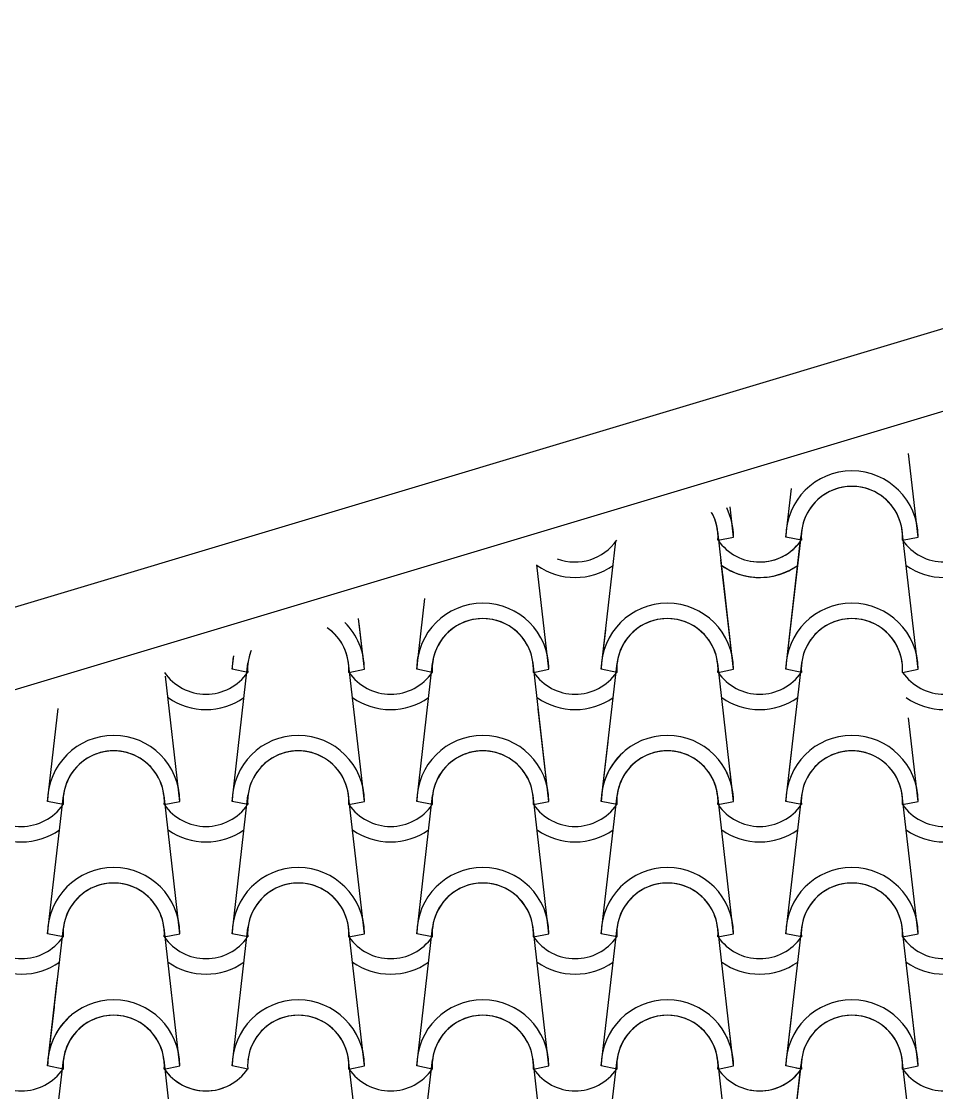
# Model space of a CAD drawing. Header units: millimetres. Extents: x -255 to 41745, y 236 to 29936.
# Drawn here: x 25561 to 26426, y 26005 to 27018 of the extents above; entities that cross this region are included whole.
import ezdxf

# ---------------------------------------------------------------- set-up
doc = ezdxf.new("R2010")
doc.units = ezdxf.units.MM
doc.layers.add('1', color=1, linetype='Continuous')
doc.layers.add('CALIDADES', color=7, linetype='Continuous')

msp = doc.modelspace()

# ---------------------------------------------------------------- linework, layer by layer
at = {"layer": '1'}
for p, q in [((26408.3, 26530.6), (26399.3, 26609.7)), ((26283.3, 26530.6), (26288.6, 26576.5)), ((26283.3, 26530.6), (26288.6, 26576.5)), ((26283.3, 26530.6), (26288.6, 26576.5)), ((26283.3, 26530.6), (26288.6, 26576.5)), ((26233.8, 26530.6), (26230.6, 26559.1)), ((26233.8, 26530.6), (26230.6, 26559.1)), ((26233.8, 26530.6), (26230.6, 26559.1)), ((26233.8, 26530.6), (26230.6, 26559.1)), ((26233.8, 26405.6), (26218.9, 26536.3)), ((26283.3, 26405.6), (26298.3, 26536.3)), ((26408.3, 26405.6), (26393.4, 26536.3)), ((26108.8, 26405.6), (26122.7, 26526.7)), ((26108.8, 26405.6), (26122.7, 26526.7)), ((26219.2, 26527.6), (26233.8, 26530.6)), ((26219.2, 26527.6), (26233.8, 26530.6)), ((26219.2, 26527.6), (26233.8, 26530.6)), ((26219.2, 26527.6), (26233.8, 26530.6)), ((26219.2, 26527.6), (26233.8, 26530.6)), ((26219.2, 26527.6), (26233.8, 26530.6)), ((26219.2, 26527.6), (26233.8, 26530.6)), ((26219.2, 26527.6), (26233.8, 26530.6)), ((26219.2, 26527.6), (26233.8, 26530.6)), ((26283.3, 26405.6), (26297.6, 26530.7)), ((26298, 26527.6), (26283.3, 26530.6)), ((26298, 26527.6), (26283.3, 26530.6)), ((26298, 26527.6), (26283.3, 26530.6)), ((26298, 26527.6), (26283.3, 26530.6)), ((26298, 26527.6), (26283.3, 26530.6)), ((26298, 26527.6), (26283.3, 26530.6)), ((26298, 26527.6), (26283.3, 26530.6)), ((26298, 26527.6), (26283.3, 26530.6)), ((26298, 26527.6), (26283.3, 26530.6)), ((26298, 26527.6), (26293.1, 26528.6)), ((26298, 26527.6), (26293.1, 26528.6)), ((26393.7, 26527.6), (26408.3, 26530.6)), ((26393.7, 26527.6), (26408.3, 26530.6)), ((26059.3, 26405.6), (26048, 26504.3)), ((26059.3, 26405.6), (26048, 26504.3)), ((26233.8, 26405.6), (26222, 26509)), ((26233.8, 26405.6), (26223.6, 26495.4)), ((26283.3, 26405.6), (26292.7, 26487.8)), ((25934.3, 26405.6), (25942, 26472.5)), ((25934.3, 26405.6), (25942, 26472.5)), ((25934.3, 26405.6), (25942, 26472.5)), ((25934.3, 26405.6), (25942, 26472.5)), ((25884.8, 26405.6), (25879.3, 26453.7)), ((25884.8, 26405.6), (25879.3, 26453.7)), ((25884.8, 26405.6), (25879.3, 26453.7)), ((25884.8, 26405.6), (25879.3, 26453.7)), ((25884.8, 26405.6), (25879.9, 26449)), ((26108.8, 26405.6), (26113.1, 26442.8)), ((25934.3, 26405.6), (25936.2, 26422.2)), ((25759.8, 26405.6), (25761.3, 26418.3)), ((25759.8, 26405.6), (25761.3, 26418.3)), ((25759.8, 26405.6), (25761.3, 26418.3)), ((25759.8, 26280.6), (25774.7, 26411.3)), ((25759.8, 26280.6), (25774.7, 26411.3)), ((25759.8, 26280.6), (25774.7, 26411.3)), ((25884.8, 26280.6), (25869.9, 26411.3)), ((25884.8, 26280.6), (25869.9, 26411.3)), ((25884.8, 26280.6), (25869.9, 26411.3)), ((25934.3, 26280.6), (25949.2, 26411.3)), ((25934.3, 26280.6), (25949.2, 26411.3)), ((25934.3, 26280.6), (25949.2, 26411.3)), ((26059.3, 26280.6), (26044.4, 26411.3)), ((26059.3, 26280.6), (26044.4, 26411.3)), ((26059.3, 26405.6), (26058.1, 26416.6)), ((26108.8, 26280.6), (26123.7, 26411.3)), ((26108.8, 26280.6), (26123.7, 26411.3)), ((26233.8, 26280.6), (26218.9, 26411.3)), ((26233.8, 26280.6), (26218.9, 26411.3)), ((26283.3, 26280.6), (26298.3, 26411.3)), ((26283.3, 26280.6), (26298.3, 26411.3)), ((25774.5, 26402.6), (25759.8, 26405.6)), ((25774.5, 26402.6), (25759.8, 26405.6)), ((25774.5, 26402.6), (25759.8, 26405.6)), ((25774.5, 26402.6), (25759.8, 26405.6)), ((25774.5, 26402.6), (25759.8, 26405.6)), ((25774.5, 26402.6), (25759.8, 26405.6)), ((25870.1, 26402.6), (25884.8, 26405.6)), ((25870.1, 26402.6), (25884.8, 26405.6)), ((25870.1, 26402.6), (25884.8, 26405.6)), ((25870.1, 26402.6), (25884.8, 26405.6)), ((25870.1, 26402.6), (25884.8, 26405.6)), ((25870.1, 26402.6), (25884.8, 26405.6)), ((25870.1, 26402.6), (25884.8, 26405.6)), ((25870.1, 26402.6), (25884.8, 26405.6)), ((25870.1, 26402.6), (25884.8, 26405.6)), ((25870.1, 26402.6), (25884.8, 26405.6)), ((25949, 26402.6), (25934.3, 26405.6)), ((25949, 26402.6), (25934.3, 26405.6)), ((25949, 26402.6), (25934.3, 26405.6)), ((25949, 26402.6), (25934.3, 26405.6)), ((25949, 26402.6), (25934.3, 26405.6)), ((25949, 26402.6), (25934.3, 26405.6)), ((25949, 26402.6), (25934.3, 26405.6)), ((25949, 26402.6), (25934.3, 26405.6)), ((25949, 26402.6), (25934.3, 26405.6)), ((25949, 26402.6), (25934.3, 26405.6)), ((26044.6, 26402.6), (26059.3, 26405.6)), ((26044.6, 26402.6), (26059.3, 26405.6)), ((26044.6, 26402.6), (26059.3, 26405.6)), ((26044.6, 26402.6), (26059.3, 26405.6)), ((26044.6, 26402.6), (26059.3, 26405.6)), ((26044.6, 26402.6), (26059.3, 26405.6)), ((26044.6, 26402.6), (26059.3, 26405.6)), ((26123.5, 26402.6), (26108.8, 26405.6)), ((26123.5, 26402.6), (26108.8, 26405.6)), ((26123.5, 26402.6), (26108.8, 26405.6)), ((26123.5, 26402.6), (26108.8, 26405.6)), ((26123.5, 26402.6), (26108.8, 26405.6)), ((26123.5, 26402.6), (26108.8, 26405.6)), ((26123.5, 26402.6), (26108.8, 26405.6)), ((26219.2, 26402.6), (26233.8, 26405.6)), ((26219.2, 26402.6), (26233.8, 26405.6)), ((26219.2, 26402.6), (26233.8, 26405.6)), ((26219.2, 26402.6), (26233.8, 26405.6)), ((26219.2, 26402.6), (26233.8, 26405.6)), ((26219.2, 26402.6), (26233.8, 26405.6)), ((26298, 26402.6), (26283.3, 26405.6)), ((26298, 26402.6), (26283.3, 26405.6)), ((26298, 26402.6), (26283.3, 26405.6)), ((26298, 26402.6), (26283.3, 26405.6)), ((26298, 26402.6), (26283.3, 26405.6)), ((26298, 26402.6), (26283.3, 26405.6)), ((26393.7, 26402.6), (26408.3, 26405.6)), ((26393.7, 26402.6), (26408.3, 26405.6)), ((25710.3, 26280.6), (25696.8, 26399)), ((25710.3, 26280.6), (25696.8, 26399)), ((25710.3, 26280.6), (25696.8, 26399)), ((25585.3, 26280.6), (25595.4, 26368.5)), ((25585.3, 26280.6), (25595.4, 26368.5)), ((25585.3, 26280.6), (25595.4, 26368.5)), ((26059.3, 26280.6), (26049.3, 26368.3)), ((26408.3, 26280.6), (26399.3, 26359.7)), ((26108.8, 26280.6), (26115.3, 26336.9)), ((26283.3, 26280.6), (26288.6, 26326.5)), ((26233.8, 26280.6), (26230.6, 26309.1)), ((25585.3, 26155.6), (25600.2, 26286.3)), ((25585.3, 26155.6), (25600.2, 26286.3)), ((25585.3, 26155.6), (25600.2, 26286.3)), ((25600, 26277.6), (25585.3, 26280.6)), ((25600, 26277.6), (25585.3, 26280.6)), ((25600, 26277.6), (25585.3, 26280.6)), ((25600, 26277.6), (25585.3, 26280.6)), ((25600, 26277.6), (25585.3, 26280.6)), ((25600, 26277.6), (25585.3, 26280.6)), ((25710.3, 26155.6), (25695.4, 26286.3)), ((25710.3, 26155.6), (25695.4, 26286.3)), ((25710.3, 26155.6), (25695.4, 26286.3)), ((25695.6, 26277.6), (25710.3, 26280.6)), ((25695.6, 26277.6), (25710.3, 26280.6)), ((25695.6, 26277.6), (25710.3, 26280.6)), ((25695.6, 26277.6), (25710.3, 26280.6)), ((25695.6, 26277.6), (25710.3, 26280.6)), ((25695.6, 26277.6), (25710.3, 26280.6)), ((25759.8, 26155.6), (25774.7, 26286.3)), ((25759.8, 26155.6), (25774.7, 26286.3)), ((25759.8, 26155.6), (25774.7, 26286.3)), ((25774.5, 26277.6), (25759.8, 26280.6)), ((25774.5, 26277.6), (25759.8, 26280.6)), ((25774.5, 26277.6), (25759.8, 26280.6)), ((25774.5, 26277.6), (25759.8, 26280.6)), ((25774.5, 26277.6), (25759.8, 26280.6)), ((25774.5, 26277.6), (25759.8, 26280.6)), ((25884.8, 26155.6), (25869.9, 26286.3)), ((25884.8, 26155.6), (25869.9, 26286.3)), ((25884.8, 26155.6), (25869.9, 26286.3)), ((25870.1, 26277.6), (25884.8, 26280.6)), ((25870.1, 26277.6), (25884.8, 26280.6)), ((25870.1, 26277.6), (25884.8, 26280.6)), ((25870.1, 26277.6), (25884.8, 26280.6)), ((25870.1, 26277.6), (25884.8, 26280.6)), ((25870.1, 26277.6), (25884.8, 26280.6)), ((25934.3, 26155.6), (25949.2, 26286.3)), ((25934.3, 26155.6), (25949.2, 26286.3)), ((25934.3, 26155.6), (25949.2, 26286.3)), ((25949, 26277.6), (25934.3, 26280.6)), ((25949, 26277.6), (25934.3, 26280.6)), ((25949, 26277.6), (25934.3, 26280.6)), ((25949, 26277.6), (25934.3, 26280.6)), ((25949, 26277.6), (25934.3, 26280.6)), ((25949, 26277.6), (25934.3, 26280.6)), ((26059.3, 26155.6), (26044.4, 26286.3)), ((26059.3, 26155.6), (26044.4, 26286.3)), ((26059.3, 26155.6), (26044.4, 26286.3)), ((26044.6, 26277.6), (26059.3, 26280.6)), ((26044.6, 26277.6), (26059.3, 26280.6)), ((26044.6, 26277.6), (26059.3, 26280.6)), ((26044.6, 26277.6), (26059.3, 26280.6)), ((26044.6, 26277.6), (26059.3, 26280.6)), ((26044.6, 26277.6), (26059.3, 26280.6)), ((26108.8, 26155.6), (26123.7, 26286.3)), ((26108.8, 26155.6), (26123.7, 26286.3)), ((26108.8, 26155.6), (26123.7, 26286.3)), ((26123.5, 26277.6), (26108.8, 26280.6)), ((26123.5, 26277.6), (26108.8, 26280.6)), ((26123.5, 26277.6), (26108.8, 26280.6)), ((26123.5, 26277.6), (26108.8, 26280.6)), ((26123.5, 26277.6), (26108.8, 26280.6)), ((26123.5, 26277.6), (26108.8, 26280.6)), ((26233.8, 26155.6), (26218.9, 26286.3)), ((26233.8, 26155.6), (26218.9, 26286.3)), ((26233.8, 26155.6), (26218.9, 26286.3)), ((26219.2, 26277.6), (26233.8, 26280.6)), ((26219.2, 26277.6), (26233.8, 26280.6)), ((26219.2, 26277.6), (26233.8, 26280.6)), ((26219.2, 26277.6), (26233.8, 26280.6)), ((26219.2, 26277.6), (26233.8, 26280.6)), ((26219.2, 26277.6), (26233.8, 26280.6)), ((26283.3, 26155.6), (26298.3, 26286.3)), ((26283.3, 26155.6), (26298.3, 26286.3)), ((26283.3, 26155.6), (26298.3, 26286.3)), ((26298, 26277.6), (26283.3, 26280.6)), ((26298, 26277.6), (26283.3, 26280.6)), ((26298, 26277.6), (26283.3, 26280.6)), ((26298, 26277.6), (26283.3, 26280.6)), ((26298, 26277.6), (26283.3, 26280.6)), ((26298, 26277.6), (26283.3, 26280.6)), ((26408.3, 26155.6), (26393.4, 26286.3)), ((26393.7, 26277.6), (26408.3, 26280.6)), ((26393.7, 26277.6), (26408.3, 26280.6)), ((25585.3, 26030.6), (25600.2, 26161.3)), ((25585.3, 26030.6), (25600.2, 26161.3)), ((25585.3, 26030.6), (25600.2, 26161.3)), ((25710.3, 26030.6), (25695.4, 26161.3)), ((25710.3, 26030.6), (25695.4, 26161.3)), ((25710.3, 26030.6), (25695.4, 26161.3)), ((25759.8, 26030.6), (25774.7, 26161.3)), ((25759.8, 26030.6), (25774.7, 26161.3)), ((25759.8, 26030.6), (25774.7, 26161.3)), ((25884.8, 26030.6), (25869.9, 26161.3)), ((25884.8, 26030.6), (25869.9, 26161.3)), ((25884.8, 26030.6), (25869.9, 26161.3)), ((25934.3, 26030.6), (25949.2, 26161.3)), ((25934.3, 26030.6), (25949.2, 26161.3)), ((25934.3, 26030.6), (25949.2, 26161.3)), ((26059.3, 26030.6), (26044.4, 26161.3)), ((26059.3, 26030.6), (26044.4, 26161.3)), ((26059.3, 26030.6), (26044.4, 26161.3)), ((26108.8, 26030.6), (26123.7, 26161.3)), ((26108.8, 26030.6), (26123.7, 26161.3)), ((26108.8, 26030.6), (26123.7, 26161.3)), ((26233.8, 26030.6), (26218.9, 26161.3)), ((26233.8, 26030.6), (26218.9, 26161.3)), ((26233.8, 26030.6), (26218.9, 26161.3)), ((26283.3, 26030.6), (26298.3, 26161.3)), ((26283.3, 26030.6), (26298.3, 26161.3)), ((26283.3, 26030.6), (26298.3, 26161.3)), ((26408.3, 26030.6), (26393.4, 26161.3)), ((25600, 26152.6), (25585.3, 26155.6)), ((25600, 26152.6), (25585.3, 26155.6)), ((25600, 26152.6), (25585.3, 26155.6)), ((25600, 26152.6), (25585.3, 26155.6)), ((25600, 26152.6), (25585.3, 26155.6)), ((25600, 26152.6), (25585.3, 26155.6)), ((25695.6, 26152.6), (25710.3, 26155.6)), ((25695.6, 26152.6), (25710.3, 26155.6)), ((25695.6, 26152.6), (25710.3, 26155.6)), ((25695.6, 26152.6), (25710.3, 26155.6)), ((25695.6, 26152.6), (25710.3, 26155.6)), ((25695.6, 26152.6), (25710.3, 26155.6)), ((25774.5, 26152.6), (25759.8, 26155.6)), ((25774.5, 26152.6), (25759.8, 26155.6)), ((25774.5, 26152.6), (25759.8, 26155.6)), ((25774.5, 26152.6), (25759.8, 26155.6)), ((25774.5, 26152.6), (25759.8, 26155.6)), ((25774.5, 26152.6), (25759.8, 26155.6)), ((25870.1, 26152.6), (25884.8, 26155.6)), ((25870.1, 26152.6), (25884.8, 26155.6)), ((25870.1, 26152.6), (25884.8, 26155.6)), ((25870.1, 26152.6), (25884.8, 26155.6)), ((25870.1, 26152.6), (25884.8, 26155.6)), ((25870.1, 26152.6), (25884.8, 26155.6)), ((25949, 26152.6), (25934.3, 26155.6)), ((25949, 26152.6), (25934.3, 26155.6)), ((25949, 26152.6), (25934.3, 26155.6)), ((25949, 26152.6), (25934.3, 26155.6)), ((25949, 26152.6), (25934.3, 26155.6)), ((25949, 26152.6), (25934.3, 26155.6)), ((26044.6, 26152.6), (26059.3, 26155.6)), ((26044.6, 26152.6), (26059.3, 26155.6)), ((26044.6, 26152.6), (26059.3, 26155.6)), ((26044.6, 26152.6), (26059.3, 26155.6)), ((26044.6, 26152.6), (26059.3, 26155.6)), ((26044.6, 26152.6), (26059.3, 26155.6)), ((26123.5, 26152.6), (26108.8, 26155.6)), ((26123.5, 26152.6), (26108.8, 26155.6)), ((26123.5, 26152.6), (26108.8, 26155.6)), ((26123.5, 26152.6), (26108.8, 26155.6)), ((26123.5, 26152.6), (26108.8, 26155.6)), ((26123.5, 26152.6), (26108.8, 26155.6)), ((26219.2, 26152.6), (26233.8, 26155.6)), ((26219.2, 26152.6), (26233.8, 26155.6)), ((26219.2, 26152.6), (26233.8, 26155.6)), ((26219.2, 26152.6), (26233.8, 26155.6)), ((26219.2, 26152.6), (26233.8, 26155.6)), ((26219.2, 26152.6), (26233.8, 26155.6)), ((26219.2, 26152.6), (26233.8, 26155.6)), ((26219.2, 26152.6), (26233.8, 26155.6)), ((26219.2, 26152.6), (26233.8, 26155.6)), ((26219.2, 26152.6), (26233.8, 26155.6)), ((26298, 26152.6), (26283.3, 26155.6)), ((26298, 26152.6), (26283.3, 26155.6)), ((26298, 26152.6), (26283.3, 26155.6)), ((26298, 26152.6), (26283.3, 26155.6)), ((26298, 26152.6), (26283.3, 26155.6)), ((26298, 26152.6), (26283.3, 26155.6)), ((26298, 26152.6), (26283.3, 26155.6)), ((26298, 26152.6), (26283.3, 26155.6)), ((26298, 26152.6), (26283.3, 26155.6)), ((26298, 26152.6), (26283.3, 26155.6)), ((26393.7, 26152.6), (26408.3, 26155.6)), ((26393.7, 26152.6), (26408.3, 26155.6)), ((26393.7, 26152.6), (26408.3, 26155.6)), ((26393.7, 26152.6), (26408.3, 26155.6)), ((26393.7, 26152.6), (26408.3, 26155.6)), ((26393.7, 26152.6), (26408.3, 26155.6)), ((25585.3, 26030.6), (25594.5, 26111.4)), ((26408.3, 26030.6), (26399.3, 26109.7)), ((25585.3, 26030.6), (25591.7, 26086.3)), ((26283.3, 26030.6), (26288.6, 26076.5)), ((26233.8, 26030.6), (26230.6, 26059.1)), ((25585.3, 25905.6), (25600.2, 26036.3)), ((25710.3, 25905.6), (25695.4, 26036.3)), ((25884.8, 25905.6), (25869.9, 26036.3)), ((25884.8, 25905.6), (25869.9, 26036.3)), ((25934.3, 25905.6), (25949.2, 26036.3)), ((25934.3, 25905.6), (25949.2, 26036.3)), ((26059.3, 25905.6), (26044.4, 26036.3)), ((26108.8, 25905.6), (26123.7, 26036.3)), ((26233.8, 25905.6), (26218.9, 26036.3)), ((26283.3, 25905.6), (26298.3, 26036.3)), ((26408.3, 25905.6), (26393.4, 26036.3)), ((25600, 26027.6), (25585.3, 26030.6)), ((25600, 26027.6), (25585.3, 26030.6)), ((25600, 26027.6), (25585.3, 26030.6)), ((25600, 26027.6), (25585.3, 26030.6)), ((25600, 26027.6), (25585.3, 26030.6)), ((25600, 26027.6), (25585.3, 26030.6)), ((25600, 26027.6), (25585.3, 26030.6)), ((25600, 26027.6), (25585.3, 26030.6)), ((25695.6, 26027.6), (25710.3, 26030.6)), ((25695.6, 26027.6), (25710.3, 26030.6)), ((25695.6, 26027.6), (25710.3, 26030.6)), ((25695.6, 26027.6), (25710.3, 26030.6)), ((25695.6, 26027.6), (25710.3, 26030.6)), ((25695.6, 26027.6), (25710.3, 26030.6)), ((25774.5, 26027.6), (25759.8, 26030.6)), ((25774.5, 26027.6), (25759.8, 26030.6)), ((25774.5, 26027.6), (25759.8, 26030.6)), ((25774.5, 26027.6), (25759.8, 26030.6)), ((25774.5, 26027.6), (25759.8, 26030.6)), ((25774.5, 26027.6), (25759.8, 26030.6)), ((25870.1, 26027.6), (25884.8, 26030.6)), ((25870.1, 26027.6), (25884.8, 26030.6)), ((25870.1, 26027.6), (25884.8, 26030.6)), ((25870.1, 26027.6), (25884.8, 26030.6)), ((25870.1, 26027.6), (25884.8, 26030.6)), ((25870.1, 26027.6), (25884.8, 26030.6)), ((25870.1, 26027.6), (25884.8, 26030.6)), ((25870.1, 26027.6), (25884.8, 26030.6)), ((25870.1, 26027.6), (25884.8, 26030.6)), ((25870.1, 26027.6), (25884.8, 26030.6)), ((25949, 26027.6), (25934.3, 26030.6)), ((25949, 26027.6), (25934.3, 26030.6)), ((25949, 26027.6), (25934.3, 26030.6)), ((25949, 26027.6), (25934.3, 26030.6)), ((25949, 26027.6), (25934.3, 26030.6)), ((25949, 26027.6), (25934.3, 26030.6)), ((25949, 26027.6), (25934.3, 26030.6)), ((25949, 26027.6), (25934.3, 26030.6)), ((25949, 26027.6), (25934.3, 26030.6)), ((25949, 26027.6), (25934.3, 26030.6)), ((26044.6, 26027.6), (26059.3, 26030.6)), ((26044.6, 26027.6), (26059.3, 26030.6)), ((26044.6, 26027.6), (26059.3, 26030.6)), ((26044.6, 26027.6), (26059.3, 26030.6)), ((26044.6, 26027.6), (26059.3, 26030.6)), ((26044.6, 26027.6), (26059.3, 26030.6)), ((26044.6, 26027.6), (26059.3, 26030.6)), ((26044.6, 26027.6), (26059.3, 26030.6)), ((26044.6, 26027.6), (26059.3, 26030.6)), ((26123.5, 26027.6), (26108.8, 26030.6)), ((26123.5, 26027.6), (26108.8, 26030.6)), ((26123.5, 26027.6), (26108.8, 26030.6)), ((26123.5, 26027.6), (26108.8, 26030.6)), ((26123.5, 26027.6), (26108.8, 26030.6)), ((26123.5, 26027.6), (26108.8, 26030.6)), ((26123.5, 26027.6), (26108.8, 26030.6)), ((26123.5, 26027.6), (26108.8, 26030.6)), ((26123.5, 26027.6), (26108.8, 26030.6)), ((26219.2, 26027.6), (26233.8, 26030.6)), ((26219.2, 26027.6), (26233.8, 26030.6)), ((26219.2, 26027.6), (26233.8, 26030.6)), ((26219.2, 26027.6), (26233.8, 26030.6)), ((26219.2, 26027.6), (26233.8, 26030.6)), ((26219.2, 26027.6), (26233.8, 26030.6)), ((26219.2, 26027.6), (26233.8, 26030.6)), ((26219.2, 26027.6), (26233.8, 26030.6)), ((26219.2, 26027.6), (26233.8, 26030.6)), ((26219.2, 26027.6), (26233.8, 26030.6)), ((26219.2, 26027.6), (26233.8, 26030.6)), ((26283.3, 25905.6), (26297.6, 26030.7)), ((26298, 26027.6), (26283.3, 26030.6)), ((26298, 26027.6), (26283.3, 26030.6)), ((26298, 26027.6), (26283.3, 26030.6)), ((26298, 26027.6), (26283.3, 26030.6)), ((26298, 26027.6), (26283.3, 26030.6)), ((26298, 26027.6), (26283.3, 26030.6)), ((26298, 26027.6), (26283.3, 26030.6)), ((26298, 26027.6), (26283.3, 26030.6)), ((26298, 26027.6), (26283.3, 26030.6)), ((26298, 26027.6), (26283.3, 26030.6)), ((26298, 26027.6), (26283.3, 26030.6)), ((26298, 26027.6), (26293.1, 26028.6)), ((26298, 26027.6), (26293.1, 26028.6)), ((26393.7, 26027.6), (26408.3, 26030.6)), ((26393.7, 26027.6), (26408.3, 26030.6)), ((26393.7, 26027.6), (26408.3, 26030.6)), ((26393.7, 26027.6), (26408.3, 26030.6)), ((26393.7, 26027.6), (26408.3, 26030.6)), ((26393.7, 26027.6), (26408.3, 26030.6))]:
    msp.add_line(p, q, dxfattribs=at)
for centre, radius, start, end in [((26345.8, 26530.6), 62.5, 0, 180), ((26345.8, 26530.6), 62.5, 0, 180), ((26345.8, 26530.6), 47.9, 356.4887, 183.5113), ((26345.8, 26530.6), 47.9, 356.4887, 183.5113), ((26345.8, 26530.6), 47.9, 6.838, 173.162), ((26171.3, 26530.6), 47.9, 6.838, 29.1394), ((26171.3, 26530.6), 47.9, 356.4887, 29.1394), ((26171.3, 26530.6), 47.9, 356.4887, 29.1394), ((26171.3, 26530.6), 47.9, 356.4887, 29.1394), ((26171.3, 26530.6), 62.5, 0, 26.2055), ((26171.3, 26530.6), 62.5, 0, 26.2055), ((26171.3, 26530.6), 62.5, 0, 26.2055), ((26084.1, 26554.9), 47.9, 249.3401, 325.244), ((26084.1, 26554.9), 47.9, 249.3401, 325.244), ((26084.1, 26554.9), 47.9, 249.3401, 325.244), ((26084.1, 26554.9), 47.9, 249.3401, 325.244), ((26084.1, 26554.9), 47.9, 249.3401, 325.244), ((26084.1, 26554.9), 47.9, 249.3401, 325.244), ((26084.1, 26554.9), 47.9, 249.3401, 325.244), ((26258.6, 26554.9), 47.9, 214.756, 325.244), ((26258.6, 26554.9), 47.9, 214.756, 325.244), ((26258.6, 26554.9), 47.9, 214.756, 325.244), ((26258.6, 26554.9), 47.9, 214.756, 325.244), ((26258.6, 26554.9), 47.9, 214.756, 325.244), ((26258.6, 26554.9), 47.9, 214.756, 325.244), ((26258.6, 26554.9), 47.9, 214.756, 325.244), ((26258.6, 26554.9), 47.9, 214.756, 325.244), ((26258.6, 26554.9), 47.9, 214.756, 325.244), ((26258.6, 26554.9), 47.9, 259.1798, 325.244), ((26258.6, 26554.9), 47.9, 259.1798, 325.244), ((26345.8, 26530.6), 47.9, 179.6297, 183.5113), ((26345.8, 26530.6), 47.9, 179.6297, 183.5113), ((26433.1, 26554.9), 47.9, 214.756, 325.244), ((26433.1, 26554.9), 47.9, 214.756, 325.244), ((26084.1, 26554.9), 62.5, 234.9308, 305.0692), ((26084.1, 26554.9), 62.5, 234.9308, 305.0692), ((26084.1, 26554.9), 62.5, 234.9308, 305.0692), ((26258.6, 26554.9), 62.5, 234.9308, 305.0692), ((26258.6, 26554.9), 62.5, 234.9308, 282.6388), ((26258.6, 26554.9), 62.5, 234.9308, 305.0692), ((26258.6, 26554.9), 62.5, 234.9308, 305.0692), ((26258.6, 26554.9), 62.5, 234.9308, 305.0692), ((26258.6, 26554.9), 62.5, 243.6362, 305.0692), ((26433.1, 26554.9), 62.5, 234.9308, 305.0692), ((25996.8, 26405.6), 62.5, 0, 180), ((25996.8, 26405.6), 62.5, 0, 180), ((25996.8, 26405.6), 62.5, 0, 180), ((25996.8, 26405.6), 62.5, 0, 180), ((25996.8, 26405.6), 62.5, 0, 180), ((26171.3, 26405.6), 62.5, 0, 180), ((26171.3, 26405.6), 62.5, 0, 180), ((26171.3, 26405.6), 62.5, 0, 180), ((26171.3, 26405.6), 62.5, 0, 180), ((26345.8, 26405.6), 62.5, 0, 180), ((26345.8, 26405.6), 62.5, 0, 180), ((25996.8, 26405.6), 47.9, 356.4887, 183.5113), ((25996.8, 26405.6), 47.9, 356.4887, 183.5113), ((25996.8, 26405.6), 47.9, 356.4887, 183.5113), ((25996.8, 26405.6), 47.9, 356.4887, 183.5113), ((25996.8, 26405.6), 47.9, 356.4887, 183.5113), ((25996.8, 26405.6), 47.9, 6.838, 173.162), ((25996.8, 26405.6), 47.9, 6.838, 173.162), ((26171.3, 26405.6), 47.9, 356.4887, 183.5113), ((26171.3, 26405.6), 47.9, 356.4887, 183.5113), ((26171.3, 26405.6), 47.9, 356.4887, 183.5113), ((26171.3, 26405.6), 47.9, 356.4887, 183.5113), ((26171.3, 26405.6), 47.9, 6.838, 173.162), ((26171.3, 26405.6), 47.9, 6.838, 173.162), ((26345.8, 26405.6), 47.9, 356.4887, 183.5113), ((26345.8, 26405.6), 47.9, 356.4887, 183.5113), ((26345.8, 26405.6), 47.9, 6.838, 173.162), ((25822.3, 26405.6), 47.9, 356.4887, 55.1003), ((25822.3, 26405.6), 47.9, 356.4887, 55.1003), ((25822.3, 26405.6), 47.9, 6.838, 55.1003), ((25822.3, 26405.6), 47.9, 356.4887, 55.1003), ((25822.3, 26405.6), 47.9, 356.4887, 55.1003), ((25822.3, 26405.6), 47.9, 6.838, 55.1003), ((25822.3, 26405.6), 47.9, 356.4887, 55.1003), ((25822.3, 26405.6), 47.9, 356.4887, 55.1003), ((25822.3, 26405.6), 47.9, 6.838, 55.1003), ((25822.3, 26405.6), 62.5, 0, 45.1384), ((25822.3, 26405.6), 62.5, 0, 45.1384), ((25822.3, 26405.6), 62.5, 0, 45.1384), ((25822.3, 26405.6), 62.5, 0, 45.1384), ((25822.3, 26405.6), 62.5, 0, 45.1384), ((25822.3, 26405.6), 62.5, 0, 45.1384), ((25822.3, 26405.6), 47.9, 158.2981, 183.5113), ((25822.3, 26405.6), 47.9, 158.2981, 183.5113), ((25822.3, 26405.6), 47.9, 158.2981, 183.5113), ((25822.3, 26405.6), 47.9, 158.2981, 183.5113), ((25822.3, 26405.6), 47.9, 158.2981, 183.5113), ((25822.3, 26405.6), 47.9, 158.2981, 183.5113), ((25822.3, 26405.6), 47.9, 158.2981, 173.162), ((25822.3, 26405.6), 47.9, 158.2981, 173.162), ((25822.3, 26405.6), 47.9, 158.2981, 173.162), ((25996.8, 26405.6), 62.5, 164.7346, 180), ((25996.8, 26405.6), 62.5, 164.7346, 180), ((25822.3, 26405.6), 62.5, 168.2601, 180), ((25822.3, 26405.6), 62.5, 168.2601, 180), ((25822.3, 26405.6), 62.5, 168.2601, 180), ((25822.3, 26405.6), 62.5, 168.2601, 180), ((25822.3, 26405.6), 62.5, 168.2601, 180), ((25822.3, 26405.6), 62.5, 168.2601, 180), ((25996.8, 26405.6), 47.9, 167.8903, 183.5113), ((25996.8, 26405.6), 47.9, 167.8903, 183.5113), ((25996.8, 26405.6), 47.9, 167.8903, 173.162), ((25996.8, 26405.6), 47.9, 356.4887, 5.5304), ((25996.8, 26405.6), 47.9, 356.4887, 5.5304), ((25996.8, 26405.6), 62.5, 0, 10.3131), ((25996.8, 26405.6), 62.5, 0, 10.3131), ((25735.1, 26429.9), 47.9, 214.756, 325.244), ((25735.1, 26429.9), 47.9, 214.756, 325.244), ((25735.1, 26429.9), 47.9, 214.756, 325.244), ((25735.1, 26429.9), 47.9, 214.756, 325.244), ((25735.1, 26429.9), 47.9, 214.756, 325.244), ((25735.1, 26429.9), 47.9, 214.756, 325.244), ((25909.6, 26429.9), 47.9, 214.756, 325.244), ((25909.6, 26429.9), 47.9, 214.756, 325.244), ((25909.6, 26429.9), 47.9, 214.756, 325.244), ((25909.6, 26429.9), 47.9, 214.756, 325.244), ((25909.6, 26429.9), 47.9, 214.756, 325.244), ((25909.6, 26429.9), 47.9, 214.756, 325.244), ((25909.6, 26429.9), 47.9, 214.756, 325.244), ((25909.6, 26429.9), 47.9, 214.756, 325.244), ((25909.6, 26429.9), 47.9, 214.756, 325.244), ((25909.6, 26429.9), 47.9, 214.756, 325.244), ((26084.1, 26429.9), 47.9, 214.756, 325.244), ((26084.1, 26429.9), 47.9, 214.756, 325.244), ((26084.1, 26429.9), 47.9, 214.756, 325.244), ((26084.1, 26429.9), 47.9, 214.756, 325.244), ((26084.1, 26429.9), 47.9, 214.756, 325.244), ((26084.1, 26429.9), 47.9, 214.756, 325.244), ((26084.1, 26429.9), 47.9, 214.756, 325.244), ((26258.6, 26429.9), 47.9, 214.756, 325.244), ((26258.6, 26429.9), 47.9, 214.756, 325.244), ((26258.6, 26429.9), 47.9, 214.756, 325.244), ((26258.6, 26429.9), 47.9, 214.756, 325.244), ((26258.6, 26429.9), 47.9, 214.756, 325.244), ((26258.6, 26429.9), 47.9, 214.756, 325.244), ((26433.1, 26429.9), 47.9, 214.756, 325.244), ((26433.1, 26429.9), 47.9, 214.756, 325.244), ((25735.1, 26429.9), 62.5, 234.9308, 305.0692), ((25735.1, 26429.9), 62.5, 234.9308, 305.0692), ((25735.1, 26429.9), 62.5, 234.9308, 305.0692), ((25909.6, 26429.9), 62.5, 234.9308, 305.0692), ((25909.6, 26429.9), 62.5, 234.9308, 305.0692), ((25909.6, 26429.9), 62.5, 234.9308, 305.0692), ((25909.6, 26429.9), 62.5, 234.9308, 305.0692), ((26084.1, 26429.9), 62.5, 234.9308, 305.0692), ((26084.1, 26429.9), 62.5, 234.9308, 305.0692), ((26084.1, 26429.9), 62.5, 234.9308, 305.0692), ((26258.6, 26429.9), 62.5, 234.9308, 305.0692), ((26258.6, 26429.9), 62.5, 234.9308, 305.0692), ((26258.6, 26429.9), 62.5, 234.9308, 305.0692), ((26433.1, 26429.9), 62.5, 234.9308, 305.0692), ((25647.8, 26280.6), 62.5, 0, 180), ((25647.8, 26280.6), 62.5, 0, 180), ((25647.8, 26280.6), 62.5, 0, 180), ((25647.8, 26280.6), 62.5, 0, 180), ((25647.8, 26280.6), 62.5, 0, 180), ((25647.8, 26280.6), 62.5, 0, 180), ((25822.3, 26280.6), 62.5, 0, 180), ((25822.3, 26280.6), 62.5, 0, 180), ((25822.3, 26280.6), 62.5, 0, 180), ((25822.3, 26280.6), 62.5, 0, 180), ((25822.3, 26280.6), 62.5, 0, 180), ((25822.3, 26280.6), 62.5, 0, 180), ((25996.8, 26280.6), 62.5, 0, 180), ((25996.8, 26280.6), 62.5, 0, 180), ((25996.8, 26280.6), 62.5, 0, 180), ((25996.8, 26280.6), 62.5, 0, 180), ((26171.3, 26280.6), 62.5, 0, 180), ((26171.3, 26280.6), 62.5, 0, 180), ((26171.3, 26280.6), 62.5, 0, 180), ((26171.3, 26280.6), 62.5, 0, 180), ((26345.8, 26280.6), 62.5, 0, 180), ((26345.8, 26280.6), 62.5, 0, 180), ((26171.3, 26280.6), 62.5, 129.1971, 180), ((26171.3, 26280.6), 62.5, 129.1971, 180), ((25647.8, 26280.6), 47.9, 356.4887, 183.5113), ((25647.8, 26280.6), 47.9, 356.4887, 183.5113), ((25647.8, 26280.6), 47.9, 356.4887, 183.5113), ((25647.8, 26280.6), 47.9, 356.4887, 183.5113), ((25647.8, 26280.6), 47.9, 356.4887, 183.5113), ((25647.8, 26280.6), 47.9, 356.4887, 183.5113), ((25647.8, 26280.6), 47.9, 6.838, 173.162), ((25647.8, 26280.6), 47.9, 6.838, 173.162), ((25647.8, 26280.6), 47.9, 6.838, 173.162), ((25822.3, 26280.6), 47.9, 356.4887, 183.5113), ((25822.3, 26280.6), 47.9, 356.4887, 183.5113), ((25822.3, 26280.6), 47.9, 356.4887, 183.5113), ((25822.3, 26280.6), 47.9, 356.4887, 183.5113), ((25822.3, 26280.6), 47.9, 356.4887, 183.5113), ((25822.3, 26280.6), 47.9, 356.4887, 183.5113), ((25822.3, 26280.6), 47.9, 6.838, 173.162), ((25822.3, 26280.6), 47.9, 6.838, 173.162), ((25822.3, 26280.6), 47.9, 6.838, 173.162), ((25996.8, 26280.6), 47.9, 356.4887, 183.5113), ((25996.8, 26280.6), 47.9, 356.4887, 183.5113), ((25996.8, 26280.6), 47.9, 356.4887, 183.5113), ((25996.8, 26280.6), 47.9, 356.4887, 183.5113), ((25996.8, 26280.6), 47.9, 6.838, 173.162), ((25996.8, 26280.6), 47.9, 6.838, 173.162), ((26171.3, 26280.6), 47.9, 356.4887, 183.5113), ((26171.3, 26280.6), 47.9, 356.4887, 183.5113), ((26171.3, 26280.6), 47.9, 356.4887, 183.5113), ((26171.3, 26280.6), 47.9, 356.4887, 183.5113), ((26171.3, 26280.6), 47.9, 120.6048, 183.5113), ((26171.3, 26280.6), 47.9, 120.6048, 183.5113), ((26171.3, 26280.6), 47.9, 6.838, 173.162), ((26171.3, 26280.6), 47.9, 6.838, 173.162), ((26171.3, 26280.6), 47.9, 120.6048, 173.162), ((26345.8, 26280.6), 47.9, 356.4887, 183.5113), ((26345.8, 26280.6), 47.9, 356.4887, 183.5113), ((26345.8, 26280.6), 47.9, 6.838, 173.162), ((26171.3, 26280.6), 47.9, 6.838, 29.1394), ((26171.3, 26280.6), 47.9, 356.4887, 29.1394), ((26171.3, 26280.6), 47.9, 356.4887, 29.1394), ((26171.3, 26280.6), 62.5, 0, 26.2055), ((26171.3, 26280.6), 62.5, 0, 26.2055), ((25560.6, 26304.9), 47.9, 214.756, 325.244), ((25560.6, 26304.9), 47.9, 214.756, 325.244), ((25560.6, 26304.9), 47.9, 214.756, 325.244), ((25560.6, 26304.9), 47.9, 214.756, 325.244), ((25735.1, 26304.9), 47.9, 214.756, 325.244), ((25735.1, 26304.9), 47.9, 214.756, 325.244), ((25735.1, 26304.9), 47.9, 214.756, 325.244), ((25735.1, 26304.9), 47.9, 214.756, 325.244), ((25735.1, 26304.9), 47.9, 214.756, 325.244), ((25735.1, 26304.9), 47.9, 214.756, 325.244), ((25909.6, 26304.9), 47.9, 214.756, 325.244), ((25909.6, 26304.9), 47.9, 214.756, 325.244), ((25909.6, 26304.9), 47.9, 214.756, 325.244), ((25909.6, 26304.9), 47.9, 214.756, 325.244), ((25909.6, 26304.9), 47.9, 214.756, 325.244), ((25909.6, 26304.9), 47.9, 214.756, 325.244), ((26084.1, 26304.9), 47.9, 214.756, 325.244), ((26084.1, 26304.9), 47.9, 214.756, 325.244), ((26084.1, 26304.9), 47.9, 214.756, 325.244), ((26084.1, 26304.9), 47.9, 214.756, 325.244), ((26084.1, 26304.9), 47.9, 214.756, 325.244), ((26084.1, 26304.9), 47.9, 214.756, 325.244), ((26258.6, 26304.9), 47.9, 214.756, 325.244), ((26258.6, 26304.9), 47.9, 214.756, 325.244), ((26258.6, 26304.9), 47.9, 214.756, 325.244), ((26258.6, 26304.9), 47.9, 214.756, 325.244), ((26258.6, 26304.9), 47.9, 214.756, 325.244), ((26258.6, 26304.9), 47.9, 214.756, 325.244), ((26433.1, 26304.9), 47.9, 214.756, 325.244), ((26433.1, 26304.9), 47.9, 214.756, 325.244), ((25560.6, 26304.9), 62.5, 234.9308, 305.0692), ((25560.6, 26304.9), 62.5, 234.9308, 305.0692), ((25735.1, 26304.9), 62.5, 234.9308, 305.0692), ((25735.1, 26304.9), 62.5, 234.9308, 305.0692), ((25735.1, 26304.9), 62.5, 234.9308, 305.0692), ((25909.6, 26304.9), 62.5, 234.9308, 305.0692), ((25909.6, 26304.9), 62.5, 234.9308, 305.0692), ((25909.6, 26304.9), 62.5, 234.9308, 305.0692), ((26084.1, 26304.9), 62.5, 234.9308, 305.0692), ((26084.1, 26304.9), 62.5, 234.9308, 305.0692), ((26084.1, 26304.9), 62.5, 234.9308, 305.0692), ((26258.6, 26304.9), 62.5, 234.9308, 305.0692), ((26258.6, 26304.9), 62.5, 234.9308, 305.0692), ((26258.6, 26304.9), 62.5, 234.9308, 305.0692), ((26433.1, 26304.9), 62.5, 234.9308, 305.0692), ((25647.8, 26155.6), 62.5, 0, 180), ((25647.8, 26155.6), 62.5, 0, 180), ((25647.8, 26155.6), 62.5, 0, 180), ((25647.8, 26155.6), 62.5, 0, 180), ((25647.8, 26155.6), 62.5, 0, 180), ((25647.8, 26155.6), 62.5, 0, 180), ((25822.3, 26155.6), 62.5, 0, 180), ((25822.3, 26155.6), 62.5, 0, 180), ((25822.3, 26155.6), 62.5, 0, 180), ((25822.3, 26155.6), 62.5, 0, 180), ((25822.3, 26155.6), 62.5, 0, 180), ((25822.3, 26155.6), 62.5, 0, 180), ((25996.8, 26155.6), 62.5, 0, 180), ((25996.8, 26155.6), 62.5, 0, 180), ((25996.8, 26155.6), 62.5, 0, 180), ((25996.8, 26155.6), 62.5, 0, 180), ((26171.3, 26155.6), 62.5, 0, 180), ((26171.3, 26155.6), 62.5, 0, 180), ((26171.3, 26155.6), 62.5, 0, 180), ((26171.3, 26155.6), 62.5, 0, 180), ((26345.8, 26155.6), 62.5, 0, 180), ((26345.8, 26155.6), 62.5, 0, 180), ((26345.8, 26155.6), 62.5, 0, 180), ((26345.8, 26155.6), 62.5, 0, 180), ((26345.8, 26155.6), 62.5, 0, 180), ((26345.8, 26155.6), 62.5, 0, 180), ((25647.8, 26155.6), 47.9, 356.4887, 183.5113), ((25647.8, 26155.6), 47.9, 356.4887, 183.5113), ((25647.8, 26155.6), 47.9, 356.4887, 183.5113), ((25647.8, 26155.6), 47.9, 356.4887, 183.5113), ((25647.8, 26155.6), 47.9, 356.4887, 183.5113), ((25647.8, 26155.6), 47.9, 356.4887, 183.5113), ((25647.8, 26155.6), 47.9, 6.838, 173.162), ((25647.8, 26155.6), 47.9, 6.838, 173.162), ((25647.8, 26155.6), 47.9, 6.838, 173.162), ((25822.3, 26155.6), 47.9, 356.4887, 183.5113), ((25822.3, 26155.6), 47.9, 356.4887, 183.5113), ((25822.3, 26155.6), 47.9, 356.4887, 183.5113), ((25822.3, 26155.6), 47.9, 356.4887, 183.5113), ((25822.3, 26155.6), 47.9, 356.4887, 183.5113), ((25822.3, 26155.6), 47.9, 356.4887, 183.5113), ((25822.3, 26155.6), 47.9, 6.838, 173.162), ((25822.3, 26155.6), 47.9, 6.838, 173.162), ((25822.3, 26155.6), 47.9, 6.838, 173.162), ((25996.8, 26155.6), 47.9, 356.4887, 183.5113), ((25996.8, 26155.6), 47.9, 356.4887, 183.5113), ((25996.8, 26155.6), 47.9, 356.4887, 183.5113), ((25996.8, 26155.6), 47.9, 356.4887, 183.5113), ((25996.8, 26155.6), 47.9, 6.838, 173.162), ((25996.8, 26155.6), 47.9, 6.838, 173.162), ((26171.3, 26155.6), 47.9, 356.4887, 183.5113), ((26171.3, 26155.6), 47.9, 356.4887, 183.5113), ((26171.3, 26155.6), 47.9, 356.4887, 183.5113), ((26171.3, 26155.6), 47.9, 356.4887, 183.5113), ((26171.3, 26155.6), 47.9, 6.838, 173.162), ((26171.3, 26155.6), 47.9, 6.838, 173.162), ((26345.8, 26155.6), 47.9, 356.4887, 183.5113), ((26345.8, 26155.6), 47.9, 356.4887, 183.5113), ((26345.8, 26155.6), 47.9, 356.4887, 183.5113), ((26345.8, 26155.6), 47.9, 356.4887, 183.5113), ((26345.8, 26155.6), 47.9, 356.4887, 183.5113), ((26345.8, 26155.6), 47.9, 356.4887, 183.5113), ((26345.8, 26155.6), 47.9, 6.838, 173.162), ((26345.8, 26155.6), 47.9, 6.838, 173.162), ((26345.8, 26155.6), 47.9, 6.838, 173.162), ((25560.6, 26179.9), 47.9, 214.756, 325.244), ((25560.6, 26179.9), 47.9, 214.756, 325.244), ((25560.6, 26179.9), 47.9, 214.756, 325.244), ((25560.6, 26179.9), 47.9, 214.756, 325.244), ((25735.1, 26179.9), 47.9, 214.756, 325.244), ((25735.1, 26179.9), 47.9, 214.756, 325.244), ((25735.1, 26179.9), 47.9, 214.756, 325.244), ((25735.1, 26179.9), 47.9, 214.756, 325.244), ((25735.1, 26179.9), 47.9, 214.756, 325.244), ((25735.1, 26179.9), 47.9, 214.756, 325.244), ((25909.6, 26179.9), 47.9, 214.756, 325.244), ((25909.6, 26179.9), 47.9, 214.756, 325.244), ((25909.6, 26179.9), 47.9, 214.756, 325.244), ((25909.6, 26179.9), 47.9, 214.756, 325.244), ((25909.6, 26179.9), 47.9, 214.756, 325.244), ((25909.6, 26179.9), 47.9, 214.756, 325.244), ((26084.1, 26179.9), 47.9, 214.756, 325.244), ((26084.1, 26179.9), 47.9, 214.756, 325.244), ((26084.1, 26179.9), 47.9, 214.756, 325.244), ((26084.1, 26179.9), 47.9, 214.756, 325.244), ((26084.1, 26179.9), 47.9, 214.756, 325.244), ((26084.1, 26179.9), 47.9, 214.756, 325.244), ((26258.6, 26179.9), 47.9, 214.756, 325.244), ((26258.6, 26179.9), 47.9, 214.756, 325.244), ((26258.6, 26179.9), 47.9, 214.756, 325.244), ((26258.6, 26179.9), 47.9, 214.756, 325.244), ((26258.6, 26179.9), 47.9, 214.756, 325.244), ((26258.6, 26179.9), 47.9, 214.756, 325.244), ((26258.6, 26179.9), 47.9, 214.756, 325.244), ((26258.6, 26179.9), 47.9, 214.756, 325.244), ((26258.6, 26179.9), 47.9, 214.756, 325.244), ((26258.6, 26179.9), 47.9, 214.756, 325.244), ((26433.1, 26179.9), 47.9, 214.756, 325.244), ((26433.1, 26179.9), 47.9, 214.756, 325.244), ((26433.1, 26179.9), 47.9, 214.756, 325.244), ((26433.1, 26179.9), 47.9, 214.756, 325.244), ((26433.1, 26179.9), 47.9, 214.756, 325.244), ((26433.1, 26179.9), 47.9, 214.756, 325.244), ((25560.6, 26179.9), 62.5, 234.9308, 305.0692), ((25560.6, 26179.9), 62.5, 234.9308, 305.0692), ((25735.1, 26179.9), 62.5, 234.9308, 305.0692), ((25735.1, 26179.9), 62.5, 234.9308, 305.0692), ((25735.1, 26179.9), 62.5, 234.9308, 305.0692), ((25909.6, 26179.9), 62.5, 234.9308, 305.0692), ((25909.6, 26179.9), 62.5, 234.9308, 305.0692), ((25909.6, 26179.9), 62.5, 234.9308, 305.0692), ((26084.1, 26179.9), 62.5, 234.9308, 305.0692), ((26084.1, 26179.9), 62.5, 234.9308, 305.0692), ((26084.1, 26179.9), 62.5, 234.9308, 305.0692), ((26258.6, 26179.9), 62.5, 234.9308, 305.0692), ((26258.6, 26179.9), 62.5, 234.9308, 305.0692), ((26258.6, 26179.9), 62.5, 234.9308, 305.0692), ((26258.6, 26179.9), 62.5, 234.9308, 305.0692), ((26258.6, 26179.9), 62.5, 234.9308, 305.0692), ((26433.1, 26179.9), 62.5, 234.9308, 305.0692), ((26433.1, 26179.9), 62.5, 234.9308, 305.0692), ((26433.1, 26179.9), 62.5, 234.9308, 305.0692), ((25647.8, 26030.6), 62.5, 0, 180), ((25647.8, 26030.6), 62.5, 0, 180), ((25647.8, 26030.6), 62.5, 0, 180), ((25647.8, 26030.6), 62.5, 0, 180), ((25647.8, 26030.6), 62.5, 0, 180), ((25647.8, 26030.6), 62.5, 0, 180), ((25822.3, 26030.6), 62.5, 0, 180), ((25822.3, 26030.6), 62.5, 0, 180), ((25822.3, 26030.6), 62.5, 0, 180), ((25822.3, 26030.6), 62.5, 0, 180), ((25822.3, 26030.6), 62.5, 0, 180), ((25822.3, 26030.6), 62.5, 0, 180), ((25996.8, 26030.6), 62.5, 0, 180), ((25996.8, 26030.6), 62.5, 0, 180), ((25996.8, 26030.6), 62.5, 0, 180), ((25996.8, 26030.6), 62.5, 0, 180), ((25996.8, 26030.6), 62.5, 0, 180), ((25996.8, 26030.6), 62.5, 0, 180), ((25996.8, 26030.6), 62.5, 0, 180), ((26171.3, 26030.6), 62.5, 0, 180), ((26171.3, 26030.6), 62.5, 0, 180), ((26171.3, 26030.6), 62.5, 0, 180), ((26171.3, 26030.6), 62.5, 0, 180), ((26171.3, 26030.6), 62.5, 0, 180), ((26345.8, 26030.6), 62.5, 0, 180), ((26345.8, 26030.6), 62.5, 0, 180), ((26345.8, 26030.6), 62.5, 0, 180), ((26345.8, 26030.6), 62.5, 0, 180), ((25647.8, 26030.6), 62.5, 129.7957, 180), ((25647.8, 26030.6), 62.5, 129.7957, 180), ((25647.8, 26030.6), 47.9, 356.4887, 183.5113), ((25647.8, 26030.6), 47.9, 356.4887, 183.5113), ((25647.8, 26030.6), 47.9, 356.4887, 183.5113), ((25647.8, 26030.6), 47.9, 356.4887, 183.5113), ((25647.8, 26030.6), 47.9, 356.4887, 183.5113), ((25647.8, 26030.6), 47.9, 356.4887, 183.5113), ((25647.8, 26030.6), 47.9, 6.838, 173.162), ((25647.8, 26030.6), 47.9, 6.838, 173.162), ((25822.3, 26030.6), 47.9, 356.4887, 183.5113), ((25822.3, 26030.6), 47.9, 356.4887, 183.5113), ((25822.3, 26030.6), 47.9, 356.4887, 183.5113), ((25822.3, 26030.6), 47.9, 356.4887, 183.5113), ((25822.3, 26030.6), 47.9, 356.4887, 183.5113), ((25822.3, 26030.6), 47.9, 356.4887, 183.5113), ((25822.3, 26030.6), 47.9, 6.838, 173.162), ((25822.3, 26030.6), 47.9, 6.838, 173.162), ((25996.8, 26030.6), 47.9, 356.4887, 183.5113), ((25996.8, 26030.6), 47.9, 356.4887, 183.5113), ((25996.8, 26030.6), 47.9, 356.4887, 183.5113), ((25996.8, 26030.6), 47.9, 356.4887, 183.5113), ((25996.8, 26030.6), 47.9, 356.4887, 183.5113), ((25996.8, 26030.6), 47.9, 356.4887, 183.5113), ((25996.8, 26030.6), 47.9, 356.4887, 183.5113), ((25996.8, 26030.6), 47.9, 6.838, 173.162), ((25996.8, 26030.6), 47.9, 6.838, 173.162), ((25996.8, 26030.6), 47.9, 6.838, 173.162), ((26171.3, 26030.6), 47.9, 356.4887, 183.5113), ((26171.3, 26030.6), 47.9, 356.4887, 183.5113), ((26171.3, 26030.6), 47.9, 356.4887, 183.5113), ((26171.3, 26030.6), 47.9, 356.4887, 183.5113), ((26171.3, 26030.6), 47.9, 356.4887, 183.5113), ((26171.3, 26030.6), 47.9, 6.838, 173.162), ((26171.3, 26030.6), 47.9, 6.838, 173.162), ((26345.8, 26030.6), 47.9, 356.4887, 183.5113), ((26345.8, 26030.6), 47.9, 356.4887, 183.5113), ((26345.8, 26030.6), 47.9, 356.4887, 183.5113), ((26345.8, 26030.6), 47.9, 356.4887, 183.5113), ((26345.8, 26030.6), 47.9, 6.838, 173.162), ((26345.8, 26030.6), 47.9, 6.838, 173.162), ((25647.8, 26030.6), 47.9, 121.4531, 183.5113), ((25647.8, 26030.6), 47.9, 121.4531, 183.5113), ((25647.8, 26030.6), 47.9, 121.4531, 173.162), ((26171.3, 26030.6), 62.5, 0, 26.2055), ((26171.3, 26030.6), 62.5, 0, 26.2055), ((26171.3, 26030.6), 47.9, 6.838, 29.1394), ((26171.3, 26030.6), 47.9, 356.4887, 29.1394), ((26171.3, 26030.6), 47.9, 356.4887, 29.1394), ((25560.6, 26054.9), 47.9, 214.756, 325.244), ((25560.6, 26054.9), 47.9, 214.756, 325.244), ((25560.6, 26054.9), 47.9, 214.756, 325.244), ((25560.6, 26054.9), 47.9, 214.756, 325.244), ((25560.6, 26054.9), 47.9, 214.756, 325.244), ((25735.1, 26054.9), 47.9, 214.756, 290.3354), ((25735.1, 26054.9), 47.9, 214.756, 290.3354), ((25735.1, 26054.9), 47.9, 214.756, 325.244), ((25735.1, 26054.9), 47.9, 214.756, 325.244), ((25735.1, 26054.9), 47.9, 214.756, 325.244), ((25735.1, 26054.9), 47.9, 214.756, 325.244), ((25735.1, 26054.9), 47.9, 214.756, 325.244), ((25735.1, 26054.9), 47.9, 214.756, 325.244), ((25909.6, 26054.9), 47.9, 214.756, 325.244), ((25909.6, 26054.9), 47.9, 214.756, 325.244), ((25909.6, 26054.9), 47.9, 214.756, 325.244), ((25909.6, 26054.9), 47.9, 214.756, 325.244), ((25909.6, 26054.9), 47.9, 214.756, 325.244), ((25909.6, 26054.9), 47.9, 214.756, 325.244), ((25909.6, 26054.9), 47.9, 214.756, 325.244), ((25909.6, 26054.9), 47.9, 214.756, 325.244), ((25909.6, 26054.9), 47.9, 214.756, 325.244), ((25909.6, 26054.9), 47.9, 214.756, 325.244), ((26084.1, 26054.9), 47.9, 214.756, 325.244), ((26084.1, 26054.9), 47.9, 214.756, 325.244), ((26084.1, 26054.9), 47.9, 214.756, 325.244), ((26084.1, 26054.9), 47.9, 214.756, 325.244), ((26084.1, 26054.9), 47.9, 214.756, 325.244), ((26084.1, 26054.9), 47.9, 214.756, 325.244), ((26084.1, 26054.9), 47.9, 214.756, 325.244), ((26084.1, 26054.9), 47.9, 214.756, 325.244), ((26084.1, 26054.9), 47.9, 214.756, 325.244), ((26258.6, 26054.9), 47.9, 214.756, 325.244), ((26258.6, 26054.9), 47.9, 214.756, 325.244), ((26258.6, 26054.9), 47.9, 214.756, 325.244), ((26258.6, 26054.9), 47.9, 214.756, 325.244), ((26258.6, 26054.9), 47.9, 214.756, 325.244), ((26258.6, 26054.9), 47.9, 214.756, 325.244), ((26258.6, 26054.9), 47.9, 214.756, 325.244), ((26258.6, 26054.9), 47.9, 214.756, 325.244), ((26258.6, 26054.9), 47.9, 214.756, 325.244), ((26258.6, 26054.9), 47.9, 214.756, 325.244), ((26258.6, 26054.9), 47.9, 214.756, 325.244), ((26258.6, 26054.9), 47.9, 259.1798, 325.244), ((26258.6, 26054.9), 47.9, 259.1798, 325.244), ((26345.8, 26030.6), 47.9, 179.6297, 183.5113), ((26345.8, 26030.6), 47.9, 179.6297, 183.5113), ((26433.1, 26054.9), 47.9, 214.756, 325.244), ((26433.1, 26054.9), 47.9, 214.756, 325.244), ((26433.1, 26054.9), 47.9, 214.756, 325.244), ((26433.1, 26054.9), 47.9, 214.756, 325.244), ((26433.1, 26054.9), 47.9, 214.756, 325.244), ((26433.1, 26054.9), 47.9, 214.756, 325.244)]:
    msp.add_arc(centre, radius, start, end, dxfattribs=at)
at = {"layer": 'CALIDADES'}
for p, q in [((20942, 25080.8), (27399.4, 27018.1)), ((20963.6, 25009), (27410.4, 26943.1))]:
    msp.add_line(p, q, dxfattribs=at)

doc.saveas('drawing.dxf')
